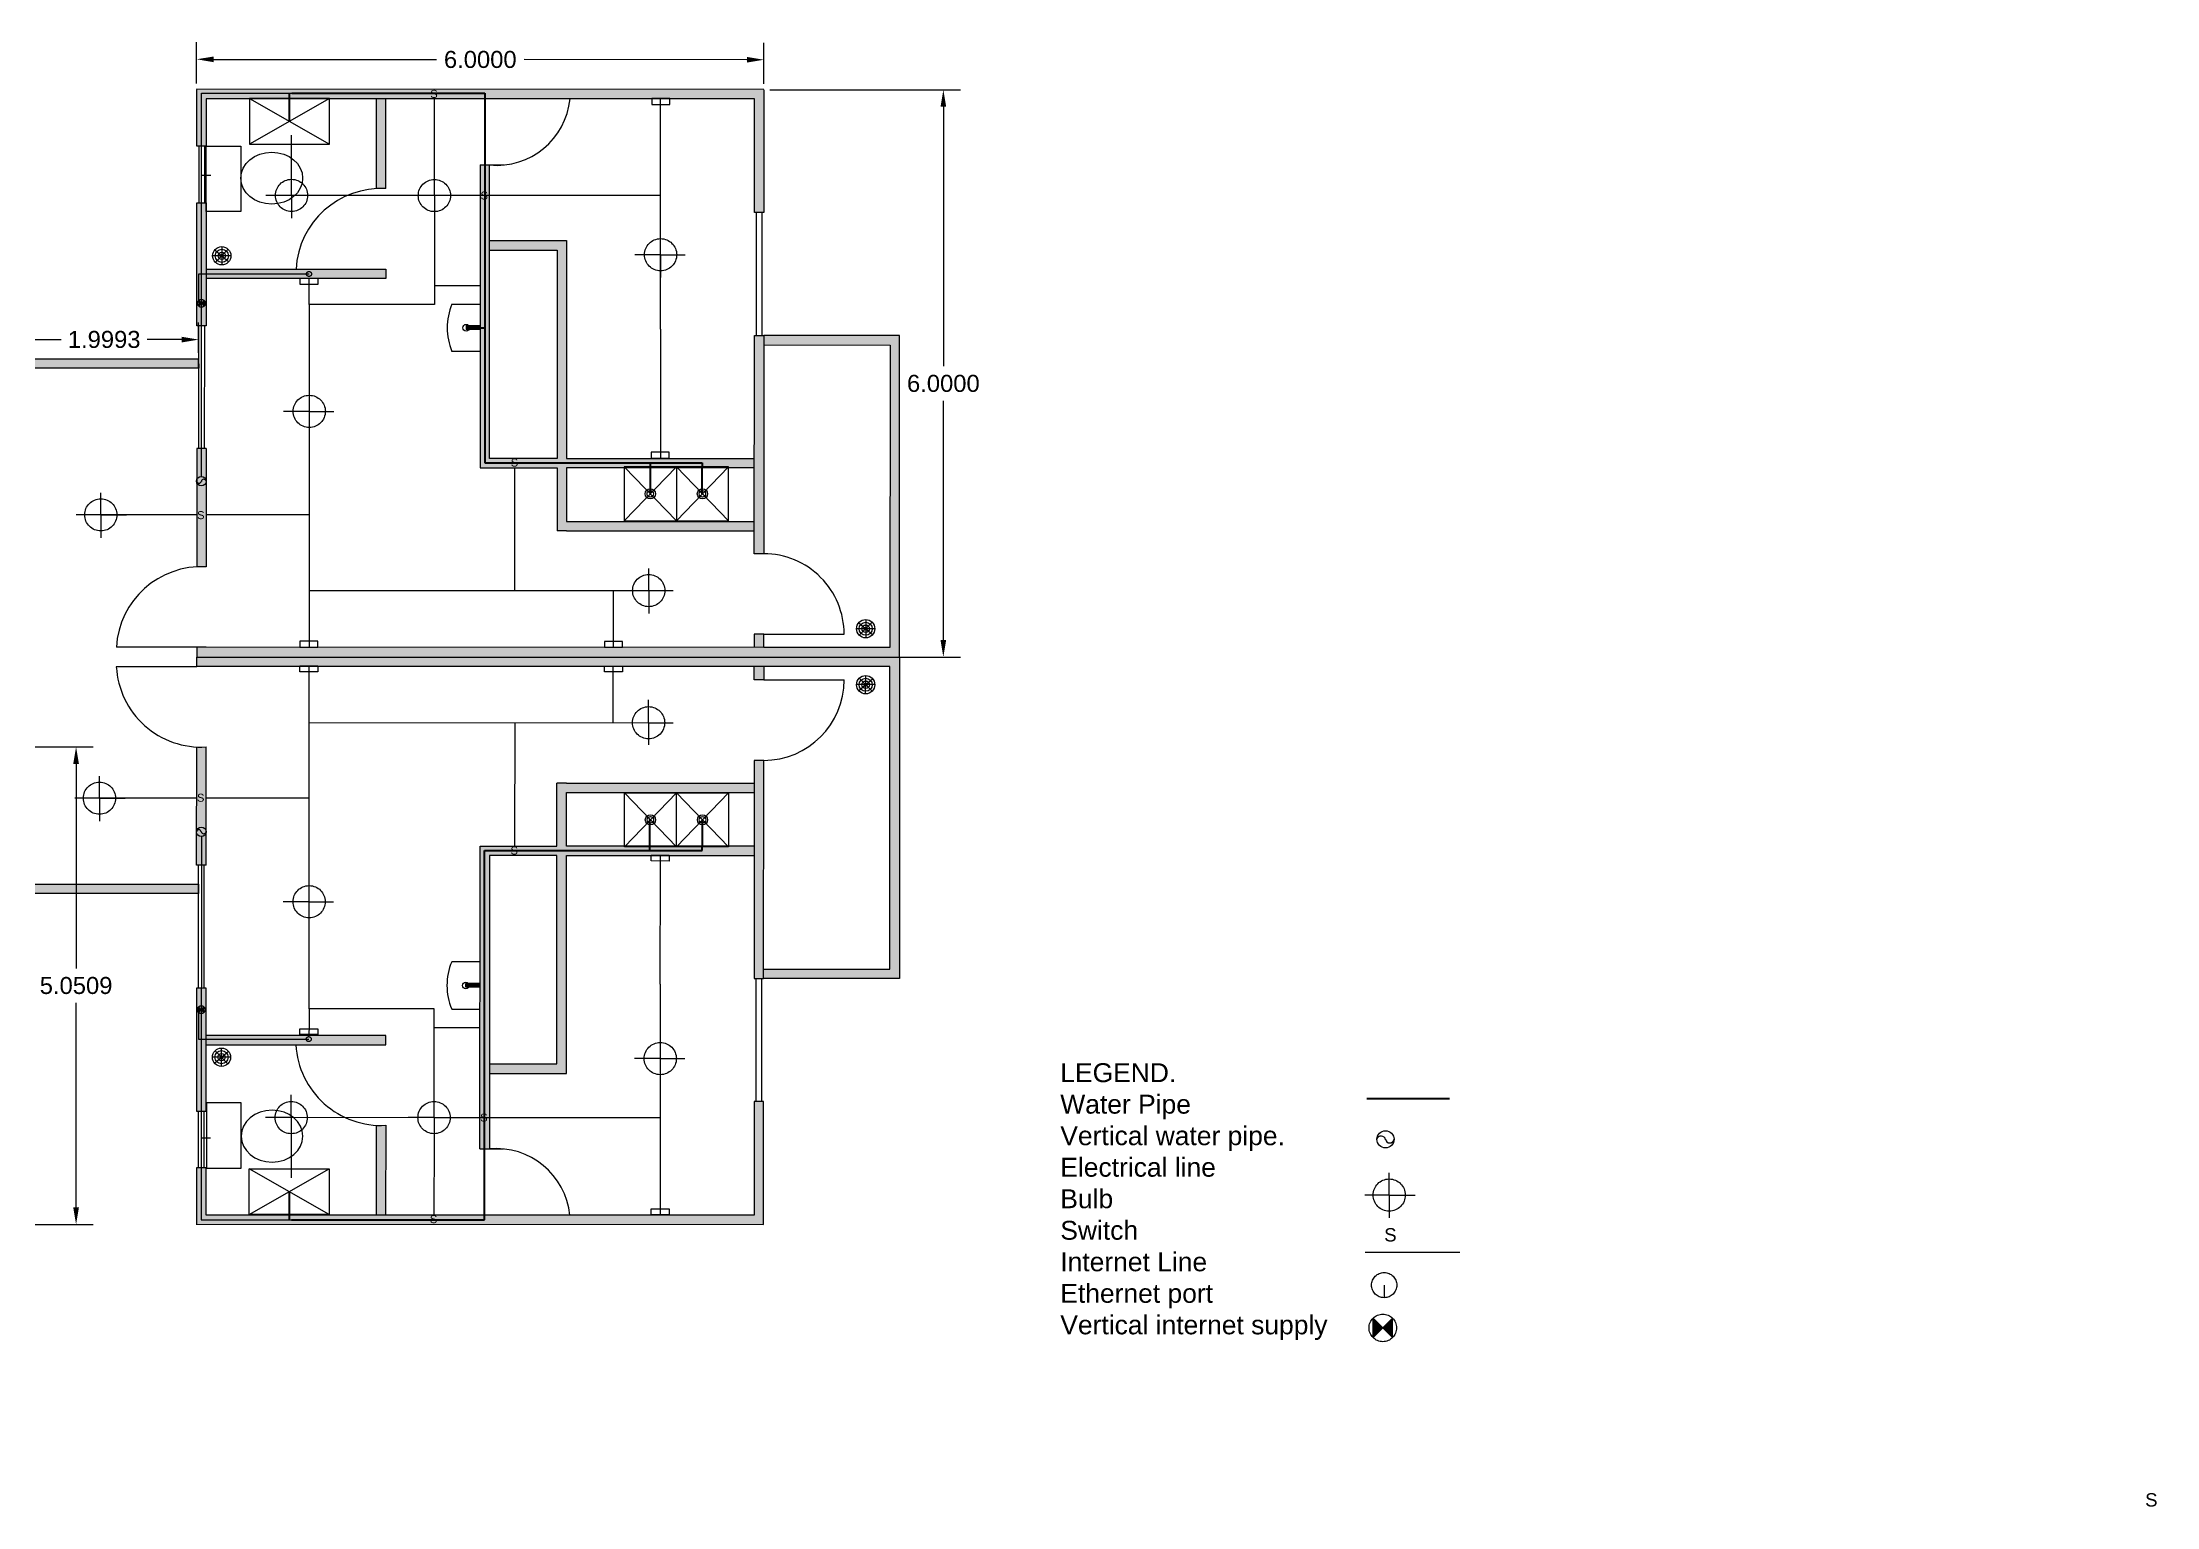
# Model space of a CAD drawing. Header units: inches. Extents: x 14 to 139, y -2 to 83.
# Drawn here: x 36.73 to 59.1, y -2.19 to 13.3 of the extents above; entities that cross this region are included whole.
import ezdxf

# ---------------------------------------------------------------- set-up
doc = ezdxf.new("R2010")
doc.units = ezdxf.units.IN
doc.header["$MEASUREMENT"] = 0
doc.header["$PDMODE"] = 3
doc.linetypes.add('ACAD_ISO02W100', pattern=[15, 12, -3])
doc.layers.add('Plumb-Cold-Supply', color=5, linetype='Continuous', lineweight=40)
for name, color, linetype in [('Services-Electrical', 1, 'ACAD_ISO02W100'), ('Services-Internet', 3, 'ACAD_ISO02W100'), ('Services-Water', 5, 'Continuous')]:
    doc.layers.add(name, color=color, linetype=linetype)
doc.styles.get("Standard").update_dxf_attribs({"font": 'arial.ttf'})
doc.dimstyles.get("Standard").update_dxf_attribs({"dimtxt": 0.18, "dimasz": 0.18, "dimexe": 0.18, "dimexo": 0.0625, "dimgap": 0.09, "dimtad": 0, "dimtih": 1, "dimtoh": 1, "dimdec": 4, "dimzin": 0, "dimdsep": 46, "dimtxsty": 'Standard', "dimcen": 0.09, "dimadec": 0, "dimazin": 0, "dimtfac": 1, "dimtdec": 4, "dimtofl": 0, "dimtmove": 0, "dimatfit": 3, "dimfxl": 1, "dimtolj": 1, "dimtzin": 0, "dimarcsym": 0})

# ---------------------------------------------------------------- blocks, each defined once
blk = doc.blocks.new('*D3')
at = {"color": 0, "lineweight": -2, "transparency": 16777216}
for p, q in [((38.365, 12.863), (38.365, 13.298)), ((44.365, 12.859), (44.365, 13.293)), ((38.545, 13.117), (40.901, 13.116)), ((44.185, 13.113), (41.829, 13.115))]:
    blk.add_line(p, q, dxfattribs=at)
at = {"color": 0, "transparency": 16777216}
for points in [[(38.545, 13.147), (38.545, 13.087), (38.365, 13.118)], [(44.185, 13.143), (44.185, 13.083), (44.365, 13.113)]]:
    blk.add_solid(points, dxfattribs=at)
at = {"layer": 'Defpoints', "color": 0, "transparency": 16777216}
for p in [(44.365, 13.113), (38.365, 12.801), (44.365, 12.796)]:
    blk.add_point(p, dxfattribs=at)
at = {"color": 0, "transparency": 16777216, "insert": (41.365, 13.115), "char_height": 0.18, "attachment_point": 5}
blk.add_mtext('\\A1;6.0000', dxfattribs=at)
blk = doc.blocks.new('*D8')
at = {"color": 0, "lineweight": -2, "transparency": 16777216}
for p, q in [((44.427, 12.796), (46.443, 12.796)), ((46.263, 12.616), (46.263, 9.871)), ((46.263, 6.976), (46.263, 9.507)), ((44.426, 6.796), (46.443, 6.796))]:
    blk.add_line(p, q, dxfattribs=at)
at = {"color": 0, "transparency": 16777216}
for points in [[(46.233, 12.616), (46.293, 12.616), (46.263, 12.796)], [(46.233, 6.976), (46.293, 6.976), (46.263, 6.796)]]:
    blk.add_solid(points, dxfattribs=at)
at = {"layer": 'Defpoints', "color": 0, "transparency": 16777216}
for p in [(44.365, 12.796), (46.263, 12.796), (44.363, 6.796)]:
    blk.add_point(p, dxfattribs=at)
at = {"color": 0, "transparency": 16777216, "insert": (46.263, 9.689), "char_height": 0.18, "attachment_point": 5}
blk.add_mtext('\\A1;6.0000', dxfattribs=at)
blk = doc.blocks.new('*D23')
at = {"color": 0, "lineweight": -2, "transparency": 16777216}
for p, q in [((36.448, 5.846), (37.27, 5.846)), ((37.09, 5.666), (37.09, 3.503)), ((37.09, 0.975), (37.09, 3.139)), ((36.448, 0.795), (37.27, 0.795))]:
    blk.add_line(p, q, dxfattribs=at)
at = {"color": 0, "transparency": 16777216}
for points in [[(37.06, 5.666), (37.12, 5.666), (37.09, 5.846)], [(37.06, 0.975), (37.12, 0.975), (37.09, 0.795)]]:
    blk.add_solid(points, dxfattribs=at)
at = {"layer": 'Defpoints', "color": 0, "transparency": 16777216}
for p in [(36.385, 5.846), (36.385, 0.795), (37.09, 0.795)]:
    blk.add_point(p, dxfattribs=at)
at = {"color": 0, "transparency": 16777216, "insert": (37.09, 3.321), "char_height": 0.18, "attachment_point": 5}
blk.add_mtext('\\A1;5.0509', dxfattribs=at)
blk = doc.blocks.new('*D31')
at = {"color": 0, "lineweight": -2, "transparency": 16777216}
for p, q in [((36.387, 10.014), (36.387, 10.334)), ((38.386, 10.013), (38.386, 10.333)), ((36.567, 10.154), (36.932, 10.154)), ((38.206, 10.153), (37.842, 10.153))]:
    blk.add_line(p, q, dxfattribs=at)
at = {"color": 0, "transparency": 16777216}
for points in [[(36.567, 10.184), (36.567, 10.124), (36.387, 10.154)], [(38.206, 10.183), (38.206, 10.123), (38.386, 10.153)]]:
    blk.add_solid(points, dxfattribs=at)
at = {"layer": 'Defpoints', "color": 0, "transparency": 16777216}
for p in [(38.386, 10.153), (36.387, 9.951), (38.386, 9.951)]:
    blk.add_point(p, dxfattribs=at)
at = {"color": 0, "transparency": 16777216, "insert": (37.387, 10.154), "char_height": 0.18, "attachment_point": 5}
blk.add_mtext('\\A1;1.9993', dxfattribs=at)

msp = doc.modelspace()

# ---------------------------------------------------------------- hatches: boundary and pattern name
h = msp.add_hatch(color=256)
h.dxf.hatch_style = 1
h.paths.add_polyline_path([(34.78705, 12.80244), (33.38705, 12.80244), (24.48705, 12.80244), (24.48705, 12.70244), (33.38705, 12.70244), (34.78705, 12.70244)])
h.paths.add_polyline_path([(24.48705, 12.80244), (24.38705, 12.80244), (24.38705, 12.70244), (24.48705, 12.70244)])
h.paths.add_polyline_path([(24.48705, 12.70244), (24.38705, 12.70244), (24.38705, 12.19729), (24.48705, 12.19729)])
h.paths.add_polyline_path([(24.48705, 9.95139), (24.48649, 9.97561), (24.48649, 10.29731), (24.38705, 10.29731), (24.38705, 9.95139), (24.38705, 8.71861), (24.48705, 8.71861)])
h.paths.add_polyline_path([(27.18704, 8.71861), (24.48705, 8.71861), (24.48705, 8.61861), (27.18704, 8.61861)])
h.paths.add_polyline_path([(27.28704, 11.41592), (28.03704, 11.41592), (28.03704, 11.51592), (27.18704, 11.51592), (27.18704, 8.71861), (27.28704, 8.71861)])
h.paths.add_polyline_path([(27.28704, 8.71861), (27.18704, 8.71861), (27.18704, 8.61861), (27.28704, 8.61861)])
h.paths.add_polyline_path([(24.48705, 8.71861), (24.38705, 8.71861), (24.38705, 8.61861), (24.48705, 8.61861)])
h.paths.add_polyline_path([(24.48705, 8.61861), (24.38705, 8.61861), (24.38705, 7.85151), (24.48705, 7.85151)])
h.paths.add_polyline_path([(24.48705, 7.85151), (24.38705, 7.85151), (24.38705, 7.75151), (24.48705, 7.75151)])
h.paths.add_polyline_path([(32.43664, 7.85151), (31.40105, 7.85151), (24.48705, 7.85151), (24.48705, 7.75151), (31.40105, 7.75151), (32.43664, 7.75151)])
h.paths.add_polyline_path([(28.98704, 8.71861), (28.55854, 8.71861), (28.55854, 8.61861), (28.98704, 8.61861)])
h.paths.add_polyline_path([(29.08704, 8.71861), (28.98704, 8.71861), (28.98704, 8.61861), (29.08704, 8.61861)])
h.paths.add_polyline_path([(29.08704, 11.51592), (28.98704, 11.51592), (28.98704, 8.71861), (29.08704, 8.71861)])
h.paths.add_polyline_path([(32.54332, 8.71861), (29.08704, 8.71861), (29.08704, 8.61861), (32.53665, 8.61861, -0.02926313)])
h.paths.add_polyline_path([(34.88705, 12.70244), (34.78705, 12.70244), (34.78705, 11.60155), (34.88705, 11.60155)])
h.paths.add_polyline_path([(34.88705, 12.80244), (34.78705, 12.80244), (34.78705, 12.70244), (34.88705, 12.70244)])
h.paths.add_polyline_path([(34.78705, 11.60155), (33.48705, 11.60155), (33.48705, 11.50155), (34.78705, 11.50155)])
h.paths.add_polyline_path([(33.48705, 11.60155), (33.38705, 11.60155), (33.38705, 11.50155), (33.48705, 11.50155)])
h.paths.add_polyline_path([(34.88705, 11.60155), (34.78705, 11.60155), (34.78705, 11.50155), (34.88705, 11.50155)])
h.paths.add_polyline_path([(36.28705, 11.60155), (34.88705, 11.60155), (34.88705, 11.50155), (36.28705, 11.50155)])
h.paths.add_polyline_path([(36.38705, 11.60155), (36.28705, 11.60155), (36.28705, 11.50155), (36.38705, 11.50155)])
h.paths.add_polyline_path([(33.48705, 11.50155), (33.38705, 11.50155), (33.38705, 9.46861), (33.38781, 9.46861), (33.38705, 8.61861), (33.48705, 8.61861)])
h.paths.add_polyline_path([(34.88705, 11.50155), (34.78705, 11.50155), (34.78705, 8.61861), (34.88705, 8.61861)])
h.paths.add_polyline_path([(36.38705, 11.50155), (36.28705, 11.50155), (36.28705, 8.61866), (36.38705, 8.61866)])
h.paths.add_polyline_path([(33.48705, 8.61861), (33.38705, 8.61861), (33.38705, 7.73481), (33.48705, 7.73481)])
h.paths.add_polyline_path([(38.38639, 9.95139), (36.38705, 9.95139), (36.38705, 9.85139), (38.38637, 9.85139)])
h.paths.add_polyline_path([(36.28545, 5.84629), (31.7613, 5.84629), (31.7613, 5.74629), (36.2854, 5.74629)])
h.paths.add_polyline_path([(36.38545, 5.84629), (36.28545, 5.84629), (36.2854, 5.74629), (36.3854, 5.74629)])
h.paths.add_polyline_path([(36.3854, 5.74629), (36.2854, 5.74629), (36.28412, 3.53097), (36.38406, 3.53022), (36.38413, 3.53902)])
h.paths.add_polyline_path([(31.02183, 5.84629), (30.54699, 5.84629), (30.54699, 5.74629), (31.02183, 5.74629)])
h.paths.add_polyline_path([(30.54699, 5.84629), (30.44699, 5.84629), (30.44699, 5.74629), (30.54699, 5.74629)])
h.paths.add_polyline_path([(36.38255, 2.23906), (36.28338, 2.23906), (36.28261, 0.89537), (36.38255, 0.89537)])
h.paths.add_polyline_path([(36.38255, 0.89537), (36.28261, 0.89537), (36.28255, 0.79537), (36.38255, 0.79537)])
h.paths.add_polyline_path([(36.28261, 0.89537), (27.00962, 0.89537), (24.48705, 0.89537), (24.48705, 0.79537), (27.00962, 0.79537), (36.28255, 0.79537)])
h.paths.add_polyline_path([(30.54699, 5.74629), (30.44699, 5.74629), (30.44699, 1.89537), (30.54699, 1.89537)])
h.paths.add_polyline_path([(32.35314, 5.74629), (32.25314, 5.74629), (32.25314, 1.89537), (32.35314, 1.89537)])
h.paths.add_polyline_path([(32.35314, 1.89537), (32.25314, 1.89537), (32.25314, 1.79537), (32.35314, 1.79537)])
h.paths.add_polyline_path([(26.38703, 5.74629), (26.28703, 5.74629), (26.28703, 1.81994), (26.38703, 1.81994)])
h.paths.add_polyline_path([(25.73762, 5.07036), (25.63762, 5.07036), (25.63762, 2.92423), (25.73762, 2.92423)])
h.paths.add_polyline_path([(26.28703, 2.92423), (25.73762, 2.92423), (25.73762, 2.82423), (26.28703, 2.82423)])
h.paths.add_polyline_path([(25.73762, 2.92423), (25.63762, 2.92423), (25.63762, 2.82423), (25.73762, 2.82423)])
h.paths.add_polyline_path([(26.28703, 5.84629), (25.83446, 5.84629), (25.83446, 5.74629), (26.28703, 5.74629)])
h.paths.add_polyline_path([(26.38703, 5.84629), (26.28703, 5.84629), (26.28703, 5.74629), (26.38703, 5.74629)])
h.paths.add_polyline_path([(27.13601, 5.84629), (26.38703, 5.84629), (26.38703, 5.74629), (27.13601, 5.74629)])
h.paths.add_polyline_path([(24.96906, 5.84629), (24.48705, 5.84629), (24.48705, 5.74629), (24.96906, 5.74629)])
h.paths.add_polyline_path([(24.48705, 5.84629), (24.38705, 5.84629), (24.38705, 5.74629), (24.48705, 5.74629)])
h.paths.add_polyline_path([(24.48705, 5.74629), (24.38705, 5.74629), (24.38705, 4.39443), (24.38705, 4.29443), (24.38705, 2.32704), (24.48705, 2.32704), (24.48705, 4.29443)])
h.paths.add_polyline_path([(24.48705, 1.39517), (24.38705, 1.39517), (24.38705, 0.89537), (24.48705, 0.89537)])
h.paths.add_polyline_path([(24.48705, 0.89537), (24.38705, 0.89537), (24.38705, 0.79537), (24.48705, 0.79537)])
h.paths.add_polyline_path([(31.1608, 1.89537), (30.54699, 1.89537), (30.54699, 1.79537), (31.1608, 1.79537)])
h.paths.add_polyline_path([(30.54699, 1.89537), (30.44699, 1.89537), (30.44699, 1.79537), (30.54699, 1.79537)])
h.paths.add_polyline_path([(29.67291, 5.84629), (28.96412, 5.84629), (28.96412, 5.74629), (29.67291, 5.74629)])
h.paths.add_polyline_path([(36.28654, 7.73481), (36.38654, 7.73481), (36.38705, 8.61861), (36.28705, 8.61861)])
h = msp.add_hatch(color=256)
h.dxf.hatch_style = 1
h.paths.add_polyline_path([(38.36618, 8.99972), (38.46618, 8.9997), (38.46589, 7.74966, 0.02776602), (38.36589, 7.74972)])
h.paths.add_polyline_path([(38.36677, 11.59972), (38.46677, 11.5997), (38.46647, 10.2997), (38.36647, 10.29972)])
h.paths.add_polyline_path([(38.36705, 12.80061), (44.36453, 12.79924), (44.36423, 11.49621), (44.26423, 11.49623), (44.2645, 12.69926), (38.46702, 12.70059), (38.46691, 12.1997), (38.36691, 12.19972)])
h.paths.add_polyline_path([(38.46661, 10.8997), (40.26661, 10.89929), (40.36661, 10.89926), (40.36659, 10.79926), (38.46659, 10.7997)])
h.paths.add_polyline_path([(40.26702, 12.70018), (40.36702, 12.70015), (40.36681, 11.74971, 0.02774991), (40.26681, 11.74971)], flags=17)
h.paths.add_polyline_path([(41.36434, 11.99992), (41.46434, 11.9999), (41.46363, 8.89688), (42.17706, 8.89671), (42.17756, 11.09974), (41.46414, 11.0999), (41.46416, 11.1999), (42.27758, 11.19971), (42.27706, 8.89669), (44.26363, 8.89623), (44.26361, 8.79623), (42.27703, 8.79669), (42.2769, 8.22956), (44.26348, 8.22911), (44.26346, 8.12911), (42.27688, 8.12956), (42.17688, 8.12959), (42.17703, 8.79671), (41.36361, 8.7969), (41.36363, 8.8969)])
h = msp.add_hatch(color=7)
h.dxf.hatch_style = 1
h.paths.add_polyline_path([(38.44541, 10.56593), (38.41626, 10.53678), (38.44541, 10.50763)])
h.paths.add_polyline_path([(38.38711, 10.56593), (38.38711, 10.50763), (38.41626, 10.53678)])
h = msp.add_hatch(color=256)
h.dxf.hatch_style = 1
h.paths.add_polyline_path([(41.25126, 10.27847, 0.15066439), (41.24509, 10.29847), (41.36574, 10.29847), (41.36574, 10.25847), (41.24509, 10.25847, 0.15066439)])
h.paths.add_polyline_path([(41.21574, 10.29847), (41.24509, 10.29847, -0.15066439), (41.25126, 10.27847, -0.15066439), (41.24509, 10.25847), (41.21574, 10.25847)])
h = msp.add_hatch(color=256)
h.dxf.hatch_style = 1
h.paths.add_polyline_path([(44.26393, 10.19623), (44.36393, 10.19621), (44.3634, 7.88844), (44.2634, 7.88846)], flags=17)
h.paths.add_polyline_path([(44.36393, 10.19621), (45.79913, 10.19588), (45.79835, 6.79537), (44.36315, 6.79621), (38.36567, 6.79972), (38.36569, 6.89969), (38.46569, 6.89966), (44.36321, 6.89621), (45.69837, 6.89543), (45.69911, 10.09591), (44.36391, 10.09621)])
h.paths.add_polyline_path([(44.26321, 7.03678), (44.36321, 7.03675), (44.36317, 6.89621), (44.26317, 6.89627)], flags=17)
h = msp.add_hatch(color=256)
h.dxf.hatch_style = 1
h.paths.add_polyline_path([(24.38705, 9.95139), (22.38705, 9.95139), (22.38705, 9.85139), (24.38705, 9.85139)])
h.paths.add_polyline_path([(24.38705, 4.39443), (22.38705, 4.39443), (22.38705, 4.29443), (24.38705, 4.29443)])
h.paths.add_polyline_path([(38.38512, 4.39397), (36.38482, 4.39443), (36.38482, 4.29443), (38.3851, 4.29397)])
h = msp.add_hatch(color=256)
h.dxf.hatch_style = 1
h.paths.add_polyline_path([(44.26237, 3.39521), (44.36237, 3.39519), (44.3629, 5.70296), (44.2629, 5.70299)], flags=17)
h.paths.add_polyline_path([(44.36237, 3.39519), (45.79757, 3.39486), (45.79835, 6.79537), (44.36315, 6.79519), (38.36567, 6.79443), (38.36565, 6.69446), (38.46565, 6.69444), (44.36316, 6.69519), (45.69833, 6.69536), (45.69759, 3.49488), (44.36239, 3.49519)])
h.paths.add_polyline_path([(44.2631, 6.55467), (44.3631, 6.55465), (44.36313, 6.69519), (44.26313, 6.69518)], flags=17)
h = msp.add_hatch(color=256)
h.dxf.hatch_style = 1
h.paths.add_polyline_path([(38.36517, 4.59443), (38.46517, 4.59441), (38.46545, 5.84444, -0.02776602), (38.36545, 5.84443)])
h.paths.add_polyline_path([(38.36457, 1.99443), (38.46457, 1.99441), (38.46487, 3.29441), (38.36487, 3.29443)])
h.paths.add_polyline_path([(38.36429, 0.79354), (44.36178, 0.79217), (44.36207, 2.09519), (44.26207, 2.09521), (44.2618, 0.89219), (38.46432, 0.89352), (38.46443, 1.39441), (38.36443, 1.39443)])
h.paths.add_polyline_path([(38.46473, 2.69441), (40.26473, 2.69399), (40.36473, 2.69397), (40.36475, 2.79397), (38.46475, 2.79441)])
h.paths.add_polyline_path([(40.26432, 0.8931), (40.36432, 0.89308), (40.36454, 1.84353, -0.02774991), (40.26454, 1.84357)], flags=17)
h.paths.add_polyline_path([(41.36196, 1.59285), (41.46196, 1.59283), (41.46267, 4.69585), (42.17609, 4.69569), (42.17559, 2.49267), (41.46216, 2.49283), (41.46214, 2.39283), (42.27556, 2.39264), (42.27609, 4.69567), (44.26267, 4.69521), (44.26269, 4.79521), (42.27612, 4.79567), (42.27625, 5.36279), (44.26282, 5.36234), (44.26285, 5.46234), (42.27627, 5.46279), (42.17627, 5.46282), (42.17612, 4.79569), (41.36269, 4.79588), (41.36267, 4.69588)])
h = msp.add_hatch(color=256)
h.dxf.hatch_style = 1
h.paths.add_polyline_path([(41.24878, 3.32257, -0.15066439), (41.2426, 3.30258), (41.36325, 3.30249), (41.36328, 3.34249), (41.24263, 3.34258, -0.15066439)])
h.paths.add_polyline_path([(41.21325, 3.3026), (41.2426, 3.30258, 0.15066439), (41.24878, 3.32257, 0.15066439), (41.24263, 3.34258), (41.21328, 3.3426)])
h = msp.add_hatch(color=7)
h.dxf.hatch_style = 1
h.paths.add_polyline_path([(38.44277, 3.09542), (38.4136, 3.06629), (38.44273, 3.03712)])
h.paths.add_polyline_path([(38.4136, 3.06629), (38.38447, 3.09546), (38.38443, 3.03716)])
h = msp.add_hatch(color=7)
h.dxf.hatch_style = 1
h.paths.add_polyline_path([(51.01437, -0.19613), (50.91119, -0.29916), (51.01422, -0.40234)])
h.paths.add_polyline_path([(50.91119, -0.29916), (50.80815, -0.19598), (50.808, -0.40219)])

# ---------------------------------------------------------------- linework, layer by layer
for p, q in [((44.36453, 12.79924), (38.36453, 12.80061)), ((38.36702, 12.70061), (38.3645, 12.70061)), ((39.76962, 12.70244), (38.92485, 12.22033)), ((38.92485, 12.70244), (39.76962, 12.22033)), ((40.26681, 11.74971), (40.26702, 12.70018)), ((40.36681, 11.74971), (40.36702, 12.70015)), ((38.38691, 12.19972), (38.38677, 11.59972)), ((38.44691, 12.1997), (38.44677, 11.5997)), ((41.36434, 11.99992), (41.36363, 8.8969)), ((41.36434, 11.99992), (41.46434, 11.9999)), ((41.46434, 11.9999), (41.61434, 11.99987)), ((44.28423, 11.49623), (44.28393, 10.19623)), ((44.34423, 11.49622), (44.34393, 10.19622)), ((38.72759, 11.03825), (38.53432, 11.03825)), ((38.55727, 11.102), (38.70464, 10.97693)), ((38.69866, 11.10843), (38.56326, 10.9705)), ((38.63071, 11.13611), (38.6312, 10.94282)), ((41.06574, 10.52847), (41.36574, 10.52847)), ((38.38647, 10.29972), (38.38618, 8.99972)), ((38.44647, 10.2997), (38.44618, 8.9997)), ((41.36574, 10.29847), (41.21574, 10.29847)), ((41.21574, 10.29847), (41.21574, 10.25847)), ((41.36574, 10.25847), (41.21574, 10.25847)), ((41.36574, 10.02847), (41.06574, 10.02847)), ((38.36618, 8.99972), (38.36589, 7.74972)), ((38.46618, 8.9997), (38.36618, 8.99972)), ((38.46618, 8.9997), (38.46589, 7.74966)), ((41.36363, 8.8969), (41.36361, 8.7969)), ((42.88771, 8.80822), (43.43893, 8.23601)), ((43.43893, 8.80822), (42.88771, 8.23601)), ((43.43893, 8.80822), (43.43893, 8.23601)), ((43.99015, 8.80822), (43.43893, 8.23601)), ((43.43893, 8.80822), (43.99015, 8.23601)), ((42.27688, 8.12956), (42.17688, 8.12959)), ((42.27688, 8.12956), (44.26346, 8.12911)), ((45.36786, 7.15776), (45.51523, 7.03269)), ((45.50924, 7.1642), (45.37385, 7.02626)), ((45.4413, 7.19187), (45.44179, 6.99859)), ((44.36321, 7.03675), (45.21321, 7.03656)), ((45.53818, 7.09402), (45.34491, 7.09402)), ((38.36569, 6.90035), (37.51569, 6.90054)), ((44.26315, 6.79627), (44.26315, 6.79623)), ((44.26315, 6.79518), (44.26315, 6.79521)), ((45.69835, 6.79543), (45.69835, 6.79539)), ((45.69835, 6.79536), (45.69835, 6.79539)), ((45.79837, 6.89537), (45.79841, 6.89537)), ((38.36565, 6.6938), (37.51565, 6.694)), ((44.3631, 6.55465), (45.2131, 6.55445)), ((45.53797, 6.50398), (45.3447, 6.50412)), ((45.36761, 6.44035), (45.51506, 6.56532)), ((45.50898, 6.43382), (45.37368, 6.57185)), ((45.44102, 6.40619), (45.44164, 6.59948)), ((45.79833, 6.69537), (45.79836, 6.69537)), ((38.36517, 4.59443), (38.36545, 5.84443)), ((38.46517, 4.59441), (38.46545, 5.84444)), ((42.27627, 5.46279), (42.17627, 5.46282)), ((42.27627, 5.46279), (44.26285, 5.46234)), ((43.44036, 4.78791), (42.88874, 5.35972)), ((42.88914, 4.78752), (43.43995, 5.36011)), ((43.44036, 4.78791), (43.43995, 5.36011)), ((43.99158, 4.7883), (43.43995, 5.36011)), ((43.44036, 4.78791), (43.99117, 5.36051)), ((41.36267, 4.69588), (41.36269, 4.79588)), ((38.46517, 4.59441), (38.36517, 4.59443)), ((38.38487, 3.29442), (38.38517, 4.59442)), ((38.44487, 3.29441), (38.44517, 4.59441)), ((41.36196, 1.59285), (41.36267, 4.69588)), ((38.38512, 4.39397), (38.3851, 4.29397)), ((41.36344, 3.57249), (41.06344, 3.57271)), ((44.28207, 2.09521), (44.28237, 3.39521)), ((44.34207, 2.09519), (44.34237, 3.39519)), ((41.21325, 3.3026), (41.21328, 3.3426)), ((41.36325, 3.30249), (41.21325, 3.3026)), ((41.36328, 3.34249), (41.21328, 3.3426)), ((41.06309, 3.07271), (41.36309, 3.07249)), ((38.72457, 2.56459), (38.53131, 2.56473)), ((38.55421, 2.50097), (38.70167, 2.62593)), ((38.69559, 2.49443), (38.56029, 2.63246)), ((38.62763, 2.46681), (38.62825, 2.66009)), ((38.38443, 1.39442), (38.38457, 1.99442)), ((38.44443, 1.39441), (38.44457, 1.99441)), ((40.26454, 1.84357), (40.26432, 0.8931)), ((40.36454, 1.84353), (40.36432, 0.89308)), ((41.36196, 1.59285), (41.46196, 1.59283)), ((41.46196, 1.59283), (41.61196, 1.5928)), ((38.92065, 0.90026), (39.76576, 1.38177)), ((39.76542, 0.89966), (38.921, 1.38237)), ((44.36178, 0.79217), (38.36178, 0.79354)), ((38.36432, 0.89354), (38.3618, 0.89354))]:
    msp.add_line(p, q)
for points in [[(44.36453, 12.79621), (44.36423, 11.49621), (44.26423, 11.49623), (44.2645, 12.69926), (38.46702, 12.70059), (38.46691, 12.1997), (38.36691, 12.19972), (38.36705, 12.79972)], [(41.46414, 11.0999), (42.17756, 11.09974), (42.17706, 8.89671), (41.46363, 8.89688), (41.46434, 11.9999)], [(41.46416, 11.1999), (42.27758, 11.19971), (42.27706, 8.89669), (44.26363, 8.89623)], [(38.46661, 10.8997), (40.26661, 10.89929), (40.36661, 10.89926), (40.36659, 10.79926), (38.46659, 10.7997)], [(38.36569, 6.90035), (38.36567, 6.79972), (44.36315, 6.79621), (45.79835, 6.79537), (45.79913, 10.19588), (44.36393, 10.19621), (44.3634, 7.88844), (44.2634, 7.88846), (44.26393, 10.19623), (44.36393, 10.19621)], [(44.36391, 10.09621), (45.69911, 10.09591), (45.69837, 6.89543), (44.36321, 6.89621), (38.46569, 6.89966), (38.36569, 6.89969)], [(38.38637, 9.85139), (38.38639, 9.95139), (38.38705, 9.85139), (36.38705, 9.85139), (36.38705, 9.95139), (38.38705, 9.95139)], [(41.36361, 8.7969), (42.17703, 8.79671), (42.17688, 8.12959)], [(44.26361, 8.79623), (42.27703, 8.79669), (42.2769, 8.22956), (44.26348, 8.22911)], [(44.36317, 6.89621), (44.36321, 7.03675), (44.26321, 7.03678), (44.26317, 6.89627)], [(38.36565, 6.6938), (38.36567, 6.79443), (44.36315, 6.79519), (45.79835, 6.79537), (45.79757, 3.39486), (44.36237, 3.39519), (44.3629, 5.70296), (44.2629, 5.70299), (44.26237, 3.39521), (44.36237, 3.39519)], [(44.36239, 3.49519), (45.69759, 3.49488), (45.69833, 6.69536), (44.36316, 6.69519), (38.46565, 6.69444), (38.36565, 6.69446)], [(44.36313, 6.69519), (44.3631, 6.55465), (44.2631, 6.55467), (44.26313, 6.69518)], [(41.36269, 4.79588), (42.17612, 4.79569), (42.17627, 5.46282)], [(44.26269, 4.79521), (42.27612, 4.79567), (42.27625, 5.36279), (44.26282, 5.36234)], [(41.46216, 2.49283), (42.17559, 2.49267), (42.17609, 4.69569), (41.46267, 4.69585), (41.46196, 1.59283)], [(41.46214, 2.39283), (42.27556, 2.39264), (42.27609, 4.69567), (44.26267, 4.69521)], [(36.38456, 4.29443), (36.38482, 4.39443), (38.38512, 4.39397), (38.3851, 4.29397), (36.3848, 4.29443)], [(38.46473, 2.69441), (40.26473, 2.69399), (40.36473, 2.69397), (40.36475, 2.79397), (38.46475, 2.79441)], [(44.36178, 0.79519), (44.36207, 2.09519), (44.26207, 2.09521), (44.2618, 0.89219), (38.46432, 0.89352), (38.46443, 1.39441), (38.36443, 1.39443), (38.3643, 0.79443)]]:
    msp.add_lwpolyline(points)
for points in [[(39.76962, 12.70244), (38.92485, 12.70244), (38.92485, 12.22033), (39.76962, 12.22033)], [(38.46691, 12.1997), (38.83395, 12.1997), (38.83395, 11.50865), (38.46691, 11.50865)], [(38.36647, 10.29972), (38.36677, 11.59972), (38.46677, 11.5997), (38.46647, 10.2997)], [(43.99015, 8.80822), (42.88771, 8.80822), (42.88771, 8.23601), (43.99015, 8.23601)], [(43.99158, 4.7883), (42.88914, 4.78752), (42.88874, 5.35972), (43.99117, 5.36051)], [(38.36487, 3.29443), (38.36457, 1.99443), (38.46457, 1.99441), (38.46487, 3.29441)], [(38.47019, 1.38922), (38.83723, 1.38944), (38.83681, 2.0805), (38.46977, 2.08027)], [(39.76542, 0.89966), (38.92065, 0.90026), (38.921, 1.38237), (39.76576, 1.38177)]]:
    msp.add_lwpolyline(points, close=True)
for centre, radius in [((38.63096, 11.03947), 0.09664), ((38.63096, 11.03947), 0.06944), ((38.63096, 11.03947), 0.03918), ((38.63096, 11.03947), 0.01554), ((41.21574, 10.27847), 0.03552), ((43.16332, 8.52212), 0.05404), ((43.16332, 8.52212), 0.03414), ((43.71454, 8.52212), 0.05404), ((43.71454, 8.52212), 0.03414), ((45.44154, 7.09523), 0.09664), ((45.44154, 7.09523), 0.06944), ((45.44154, 7.09523), 0.03918), ((45.44154, 7.09523), 0.01554), ((45.44133, 6.50283), 0.09664), ((45.44133, 6.50283), 0.06944), ((45.44133, 6.50283), 0.03918), ((45.44133, 6.50283), 0.01554), ((43.16455, 5.07382), 0.05404), ((43.16455, 5.07382), 0.03414), ((43.71577, 5.07421), 0.05404), ((43.71577, 5.07421), 0.03414), ((41.21327, 3.3226), 0.03552), ((38.62794, 2.56345), 0.09664), ((38.62794, 2.56345), 0.06944), ((38.62794, 2.56345), 0.03918), ((38.62794, 2.56345), 0.01554)]:
    msp.add_circle(centre, radius)
for centre, radius, start, end in [((41.53952, 12.77488), 0.77862, 264.459328, 354.459328), ((40.31682, 10.8495), 0.9016, 86.821926, 176.821926), ((41.65585, 10.27847), 0.64088, 157.040105, 202.959895), ((44.36236, 7.0376), 0.85084, 359.930194, 89.930194), ((38.41535, 6.85001), 0.90108, 86.784819, 176.784819), ((38.41533, 6.74412), 0.90108, 183.188917, 273.188917), ((44.36225, 6.55381), 0.85084, 270.043543, 0.043543), ((41.65338, 3.32229), 0.64088, 156.999305, 202.919095), ((40.31496, 2.74376), 0.9016, 183.15181, 273.15181), ((41.53678, 0.81781), 0.77862, 5.514408, 95.514408)]:
    msp.add_arc(centre, radius, start, end)
msp.add_ellipse((39.15972, 11.86059), major_axis=(-0.32669, 0), ratio=0.84004965, start_param=-1.57079633, end_param=4.71238898)
at = {"extrusion": (0, 0, -1)}
msp.add_ellipse((39.16279, 1.72875), major_axis=(-0.32669, -0.0002), ratio=0.84004965, start_param=-1.57079633, end_param=4.71238898, dxfattribs=at)
at = {"layer": 'Plumb-Cold-Supply'}
for p, q in [((39.34724, 12.46139), (39.34724, 12.75897)), ((39.37124, 12.75897), (41.41241, 12.75897)), ((41.41241, 12.75897), (41.41241, 10.27447)), ((41.21322, 10.27847), (41.41241, 10.27847)), ((41.41241, 10.27447), (41.41241, 8.84998)), ((41.41241, 8.84998), (43.15738, 8.84998)), ((43.1608, 8.84998), (43.1608, 8.52212)), ((43.1608, 8.84998), (43.71352, 8.84998)), ((43.71352, 8.84998), (43.71202, 8.79942)), ((43.71202, 8.52212), (43.71202, 8.80822)), ((43.15934, 4.7497), (43.15958, 5.07757)), ((43.71079, 5.07718), (43.71059, 4.79108)), ((41.40993, 3.32646), (41.41095, 4.75095)), ((41.41095, 4.75095), (43.15592, 4.74971)), ((43.15934, 4.7497), (43.71206, 4.74931)), ((43.71206, 4.74931), (43.7106, 4.79988)), ((41.40816, 0.84196), (41.40993, 3.32646)), ((50.74044, 2.12584), (51.61807, 2.12584)), ((39.34321, 1.14102), (39.34299, 0.84343)), ((39.367, 0.84342), (41.40816, 0.84196))]:
    msp.add_line(p, q, dxfattribs=at)
at = {"layer": 'Services-Electrical'}
for p, q in [((40.87939, 11.9111), (40.87939, 12.70244)), ((43.27193, 12.57565), (43.27193, 12.70244)), ((43.27193, 11.67737), (43.27193, 12.57565)), ((39.36955, 11.67737), (39.36955, 12.31434)), ((40.87939, 11.67639), (40.87939, 11.9111)), ((39.36899, 11.67815), (39.09557, 11.67815)), ((39.36899, 11.67815), (39.36899, 11.43603)), ((40.87971, 11.67737), (39.36955, 11.67737)), ((40.87939, 11.67639), (40.87939, 11.43426)), ((41.62016, 11.67737), (40.87971, 11.67737)), ((40.87971, 11.67737), (40.87971, 10.52544)), ((43.27193, 11.67737), (41.62016, 11.67737)), ((43.27193, 10.26387), (43.27193, 11.67737)), ((43.27217, 11.05079), (43.27217, 11.2855)), ((43.27217, 11.05079), (42.99875, 11.05079)), ((43.27217, 11.05079), (43.53125, 11.05079)), ((43.27217, 11.05079), (43.27217, 10.80866)), ((39.55627, 10.70846), (39.55627, 10.80155)), ((39.55627, 10.52544), (39.55627, 10.70846)), ((40.87971, 10.52544), (39.55627, 10.52544)), ((39.55627, 10.52544), (39.55627, 7.49813)), ((40.87971, 10.72423), (41.36201, 10.72423)), ((43.27193, 10.26387), (43.27193, 9.02166)), ((39.55647, 9.39429), (39.28305, 9.39429)), ((39.55647, 9.39429), (39.81555, 9.39429)), ((43.27193, 9.02166), (43.27193, 8.89942)), ((41.72947, 7.49813), (41.72947, 8.79942)), ((37.35122, 8.29933), (37.35122, 8.53404)), ((37.35122, 8.29933), (37.09214, 8.29933)), ((38.36453, 8.29954), (37.35058, 8.29954)), ((37.35122, 8.29933), (37.62464, 8.29933)), ((37.35122, 8.29933), (37.35122, 8.0572)), ((38.55631, 8.29954), (38.46453, 8.29954)), ((39.55627, 8.29954), (38.55631, 8.29954)), ((43.14621, 7.49852), (43.14621, 7.73323)), ((39.55627, 7.49813), (43.14338, 7.49813)), ((39.55627, 7.49813), (39.55627, 6.90113)), ((42.77157, 7.49813), (42.77157, 7)), ((43.14621, 7.49852), (43.40529, 7.49852)), ((43.14621, 7.49852), (43.14621, 7.25639)), ((42.77157, 7), (42.77154, 6.89998)), ((39.55578, 6.10412), (39.5562, 6.70113)), ((42.77108, 6.10183), (42.77143, 6.59996)), ((42.77143, 6.59996), (42.77147, 6.69998)), ((43.14571, 6.10118), (43.14588, 6.34331)), ((39.55362, 3.07681), (39.55578, 6.10412)), ((39.55578, 6.10412), (43.14288, 6.10157)), ((41.72897, 6.10257), (41.72804, 4.80129)), ((43.14571, 6.10118), (43.14554, 5.86647)), ((43.14571, 6.10118), (43.40479, 6.101)), ((37.33704, 5.30276), (37.33704, 5.53747)), ((37.33704, 5.30276), (37.07796, 5.30276)), ((38.36453, 5.30349), (37.33199, 5.30349)), ((37.33704, 5.30276), (37.61046, 5.30276)), ((37.33704, 5.30276), (37.33704, 5.06063)), ((38.55524, 5.30343), (38.46346, 5.30349)), ((39.55521, 5.30271), (38.55524, 5.30343)), ((43.27034, 4.57794), (43.27043, 4.70019)), ((43.26946, 3.33574), (43.27034, 4.57794)), ((39.55462, 4.20796), (39.28121, 4.20815)), ((39.55462, 4.20796), (39.81371, 4.20777)), ((43.26946, 3.33574), (43.26845, 1.92224)), ((39.55362, 3.07681), (39.55349, 2.8938)), ((40.87706, 3.07587), (39.55362, 3.07681)), ((40.87624, 1.92394), (40.87706, 3.07587)), ((39.55349, 2.8938), (39.55342, 2.8007)), ((40.87692, 2.87708), (41.35921, 2.87673)), ((43.26914, 2.54882), (42.99572, 2.54901)), ((43.26914, 2.54882), (43.52822, 2.54863)), ((39.36552, 1.92423), (39.36569, 2.16636)), ((39.36552, 1.92423), (39.0921, 1.92443)), ((39.36608, 1.92502), (39.36562, 1.28804)), ((40.87624, 1.92394), (39.36608, 1.92502)), ((40.87592, 1.92492), (40.6025, 1.92512)), ((40.87592, 1.92492), (40.87575, 1.69021)), ((41.61668, 1.92342), (40.87624, 1.92394)), ((43.26845, 1.92224), (41.61668, 1.92342)), ((43.26845, 1.92224), (43.26781, 1.02396)), ((40.87575, 1.69021), (40.87519, 0.89887)), ((50.97859, 1.10559), (50.97859, 1.3403)), ((43.26781, 1.02396), (43.26772, 0.89717)), ((50.97859, 1.10559), (50.71951, 1.10559)), ((50.97859, 1.10559), (51.25201, 1.10559)), ((50.97859, 1.10559), (50.97859, 0.86346))]:
    msp.add_line(p, q, dxfattribs=at)
for points in [[(43.36873, 12.7023), (43.17815, 12.7023), (43.17815, 12.64076), (43.36873, 12.64076)], [(39.6487, 10.79987), (39.45811, 10.79987), (39.45811, 10.73833), (39.6487, 10.73833)], [(43.36384, 8.96095), (43.17325, 8.96095), (43.17325, 8.89942), (43.36384, 8.89942)], [(39.64733, 6.96263), (39.45675, 6.96263), (39.45675, 6.90109), (39.64733, 6.90109)], [(42.86797, 6.96148), (42.67739, 6.96148), (42.67739, 6.89995), (42.86797, 6.89995)], [(39.64722, 6.63956), (39.45663, 6.63969), (39.45667, 6.70123), (39.64726, 6.70109)], [(42.86786, 6.63841), (42.67727, 6.63855), (42.67732, 6.70008), (42.8679, 6.69995)], [(43.3623, 4.63859), (43.17171, 4.63873), (43.17175, 4.70026), (43.36234, 4.70013)], [(39.64585, 2.80232), (39.45526, 2.80245), (39.45531, 2.86399), (39.6459, 2.86385)], [(43.36453, 0.89724), (43.17394, 0.89738), (43.17399, 0.95891), (43.36457, 0.95878)]]:
    msp.add_lwpolyline(points, close=True, dxfattribs=at)
for centre in [(39.36899, 11.67815), (40.87939, 11.67639), (43.27217, 11.05079), (39.55647, 9.39429), (37.35122, 8.29933), (43.14621, 7.49852), (43.14571, 6.10118), (37.33704, 5.30276), (39.55462, 4.20796), (43.26914, 2.54882), (39.36552, 1.92423), (40.87592, 1.92492), (50.97859, 1.10559)]:
    msp.add_circle(centre, 0.17017, dxfattribs=at)
at = {"layer": 'Services-Internet'}
for p, q in [((38.38711, 10.56593), (38.38711, 10.84754)), ((38.38711, 10.84754), (39.55365, 10.84754)), ((38.41626, 10.53678), (38.38711, 10.56593)), ((38.38711, 10.56593), (38.38711, 10.50763)), ((38.41626, 10.53678), (38.38711, 10.50763)), ((38.41626, 10.53678), (38.44541, 10.56593)), ((38.41626, 10.53678), (38.44541, 10.50763)), ((38.44541, 10.56593), (38.44541, 10.50763)), ((38.38443, 3.03716), (38.38423, 2.75555)), ((38.38443, 3.03716), (38.38447, 3.09546)), ((38.4136, 3.06629), (38.38443, 3.03716)), ((38.4136, 3.06629), (38.38447, 3.09546)), ((38.4136, 3.06629), (38.44277, 3.09542)), ((38.4136, 3.06629), (38.44273, 3.03712)), ((38.44273, 3.03712), (38.44277, 3.09542)), ((38.38423, 2.75555), (39.55077, 2.75472)), ((50.72614, 0.5), (51.72614, 0.5)), ((50.92572, 0.15345), (50.92572, 0.02014)), ((50.808, -0.40219), (50.80815, -0.19598)), ((50.91119, -0.29916), (50.80815, -0.19598)), ((50.91119, -0.29916), (51.01437, -0.19613)), ((51.01422, -0.40234), (51.01437, -0.19613)), ((50.91119, -0.29916), (50.808, -0.40219)), ((50.91119, -0.29916), (51.01422, -0.40234))]:
    msp.add_line(p, q, dxfattribs=at)
for centre, radius in [((39.55365, 10.84754), 0.02634), ((38.41626, 10.53678), 0.04122), ((38.4136, 3.06629), 0.04122), ((39.55077, 2.75472), 0.02634), ((50.92572, 0.15345), 0.1333), ((50.91119, -0.29916), 0.14582)]:
    msp.add_circle(centre, radius, dxfattribs=at)
at = {"layer": 'Services-Water'}
for p, q in [((38.41684, 11.89322), (38.41684, 12.75897)), ((38.41684, 12.75897), (39.37124, 12.75897)), ((38.41684, 8.70687), (38.41684, 11.89322)), ((38.41684, 11.89322), (38.51644, 11.89322)), ((38.41548, 4.8962), (38.41321, 1.70985)), ((38.41321, 1.70985), (38.4126, 0.8441)), ((38.41321, 1.70985), (38.51281, 1.70978)), ((38.4126, 0.8441), (39.367, 0.84342))]:
    msp.add_line(p, q, dxfattribs=at)
for centre, radius in [((38.41543, 8.65598), 0.0509), ((38.41411, 4.94708), 0.0509), ((50.93974, 1.69502), 0.09041)]:
    msp.add_circle(centre, radius, dxfattribs=at)
for centre, radius, start, end in [((38.38998, 8.66028), 0.02581, 189.575919, 350.424081), ((38.44088, 8.64913), 0.02636, 15.068221, 170.36649), ((38.38865, 4.94281), 0.02581, 9.535119, 170.383281), ((38.43956, 4.95392), 0.02636, 189.59271, 344.890979), ((50.89453, 1.68285), 0.04681, 9.63351, 164.931779), ((50.98494, 1.70265), 0.04584, 189.575919, 350.424081)]:
    msp.add_arc(centre, radius, start, end, dxfattribs=at)

# ---------------------------------------------------------------- texts
at = {"insert": (47.5, 2.5), "char_height": 0.2, "attachment_point": 1}
msp.add_mtext_dynamic_manual_height_columns('LEGEND.\\P{\\C5;Water Pipe \\PVertical water pipe.\\P\\C1;Electrical line\\PBulb\\PSwitch\\P\\C114;\\c4758291;Internet Line\\PEthernet port\\PVertical internet supply}', width=5, gutter_width=1, heights=[0], dxfattribs=at)
at = {"layer": 'Services-Electrical', "char_height": 0.08462, "attachment_point": 3}
for insert in [(40.91479, 12.79404), (41.4466, 11.71931), (41.76537, 8.89474), (38.44856, 8.33884)]:
    msp.add_mtext_dynamic_manual_height_columns('S', width=0.0738644, gutter_width=0.4231, heights=[0], dxfattribs=dict(at, insert=insert))
at = {"layer": 'Services-Electrical'}
for width, gutter_width, insert, char_height, attachment_point, rotation in [(0.0738644, 0.4231, (38.44746, 5.2642), 0.08462, 9, 359.9592), (0.0738644, 0.4231, (41.76388, 4.70594), 0.08462, 9, 359.9592), (0.0738644, 0.4231, (41.44309, 1.8816), 0.08462, 9, 359.9592), (0.0738644, 0.4231, (40.91052, 0.80724), 0.08462, 9, 359.9592), (0.1231248, 0.70527, (50.9257, 0.6125), 0.14105, 7, 0.0408), (0.1231248, 0.70527, (58.9742, -2.19047), 0.14105, 7, 0.0408)]:
    msp.add_mtext_dynamic_manual_height_columns('S', width=width, gutter_width=gutter_width, heights=[0], dxfattribs=dict(at, insert=insert, char_height=char_height, attachment_point=attachment_point, rotation=rotation))

# ---------------------------------------------------------------- dimensions: what is measured, and where the dimension line sits
for p1, p2, distance, picture, middle in [((38.36453, 12.80061), (44.36453, 12.79621), 0.31695, '*D3', (41.36476, 13.11536)), ((36.38705, 9.95139), (38.38639, 9.95094), 0.20241, '*D31', (37.38677, 10.15358))]:
    dim = msp.add_aligned_dim(p1=p1, p2=p2, distance=distance, dimstyle='Standard')
    dim.commit()
    dim.dimension.update_dxf_attribs({"geometry": picture, "text_midpoint": middle})
dim = msp.add_linear_dim(base=(46.26289, 12.79621), p1=(44.36315, 6.79621), p2=(44.36453, 12.79621), angle=90, dimstyle='Standard')
dim.commit()
dim.dimension.update_dxf_attribs({"geometry": '*D8', "text_midpoint": (46.26289, 9.68865), "dimtype": 160})
dim = msp.add_linear_dim(base=(37.09019, 0.79537), p1=(36.38545, 5.84629), p2=(36.38545, 0.79537), angle=90, dimstyle='Standard')
dim.commit()
dim.dimension.update_dxf_attribs({"geometry": '*D23', "text_midpoint": (37.09019, 3.32083)})

doc.saveas('drawing.dxf')
